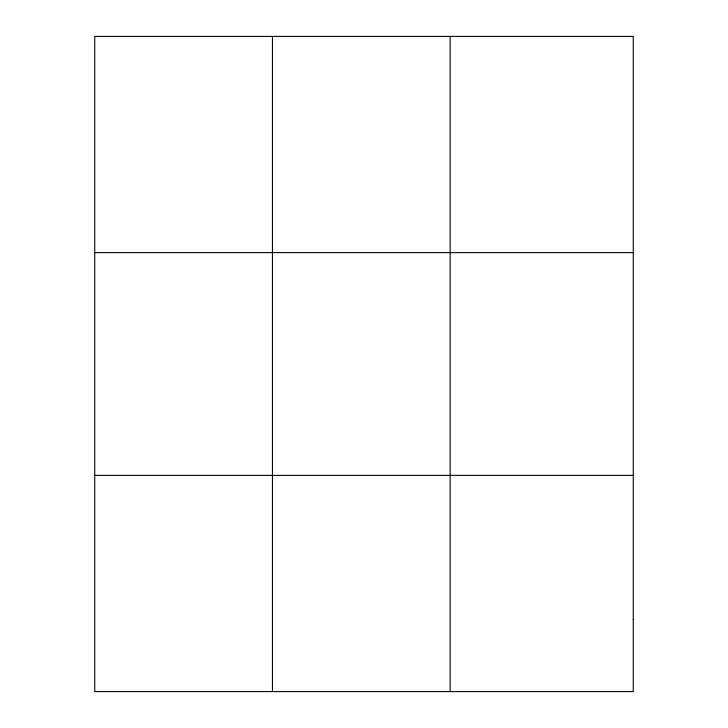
<?xml version="1.0" encoding="UTF-8"?>
<svg xmlns="http://www.w3.org/2000/svg" width="728" height="728" viewBox="0 0 728 728"><rect width="100%" height="100%" fill="white"/><g stroke="black" fill="none" stroke-linecap="round" stroke-linejoin="round"><path stroke-width="1.09" d="M272.454 691.6L272.454 36.4M450.159 691.6L450.159 36.4M94.74 252.616L633.26 252.616M94.74 475.384L633.26 475.384M633.26 619.528L633.26 691.6L94.74 691.6L94.74 36.4L633.26 36.4L633.26 619.528"/></g></svg>
